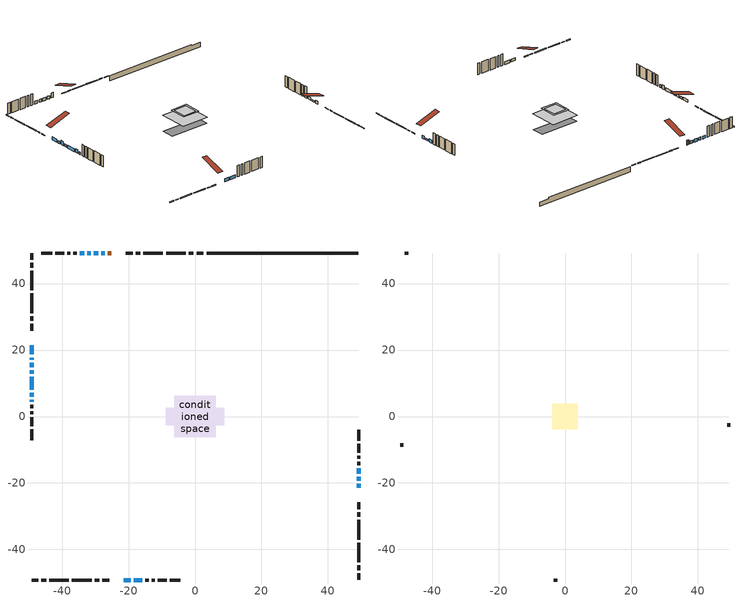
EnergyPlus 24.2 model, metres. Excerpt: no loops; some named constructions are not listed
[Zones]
conditioned space
 floor adiabatic (AdiabaticFloorConstruction): -6.18,-6.18 -6.18,6.18 6.18,6.18 6.18,-6.18 z2.9
 floor foundation (Slab1 construction): -8.75,-2.68 -8.75,2.68 8.75,2.68 8.75,-2.68 z-1.83
 wall outside (RimJoist1 construction): 2.53,49.18 0.47,49.18 / -49.18,-49.18 -47.12,-49.18 / -49.18,49.18 -49.18,47.12 / 49.18,-49.18 49.18,-47.12 z0.46:0.76
 wall outside (RimJoist2 construction): -0.46,49.18 -1.87,49.18 / -46.19,-49.18 -44.78,-49.18 / -49.18,46.19 -49.18,44.78 / 49.18,-46.19 49.18,-44.78 z0.46:0.76
 wall outside (RimJoist3 construction): -2.8,49.18 -8.7,49.18 / -43.85,-49.18 -37.95,-49.18 / -49.18,43.85 -49.18,37.95 / 49.18,-43.85 49.18,-37.95 z0.46:0.76
 wall outside (RimJoist4 construction): -9.63,49.18 -15.53,49.18 / -37.02,-49.18 -31.12,-49.18 / -49.18,37.02 -49.18,31.12 / 49.18,-37.02 49.18,-31.12 z0.46:0.76
 wall outside (RimJoist5 construction): -16.46,49.18 -17.87,49.18 / -30.19,-49.18 -28.78,-49.18 / -49.18,30.19 -49.18,28.78 / 49.18,-30.19 49.18,-28.78 z0.46:0.76
 wall outside (RimJoist6 construction): -18.8,49.18 -20.86,49.18 / -27.85,-49.18 -25.79,-49.18 / -49.18,27.85 -49.18,25.79 / 49.18,-27.85 49.18,-25.79 z0.46:0.76
 wall outside (AdiabaticWallConstruction 1): -25.2,49.18 -26.23,49.18 z0.46:2.49
 wall outside (AdiabaticWallConstruction): 49.18,-21.45 49.18,-20.28 / -49.18,21.45 -49.18,18.67 / -27.15,49.18 -28.22,49.18 / -29.15,49.18 -30.5,49.18 / -21.45,-49.18 -19.38,-49.18 / -49.18,13.86 -49.18,12.9 / -31.42,49.18 -32.38,49.18 / -33.31,49.18 -34.66,49.18 / -18.46,-49.18 -15.92,-49.18 / 49.18,-17.2 49.18,-15.57 / -49.18,11.97 -49.18,8.11 / -49.18,5.04 -49.18,4.44 z0.46:1.68; 49.18,-19.35 49.18,-18.13 z0.46:1.17; -49.18,17.74 -49.18,17.03 z0.46:1.48; -49.18,16.1 -49.18,14.78 z0.46:2.19; -49.18,7.18 -49.18,5.96 z0.46:2.09
 wall outside (Wall1 construction): -35.58,49.18 -36.66,49.18 / -14.99,-49.18 -13.91,-49.18 / -49.18,3.51 -49.18,2.44 / 49.18,-14.65 49.18,-13.57 z0.46:5.34
 wall outside (Wall2 construction): -37.59,49.18 -38.45,49.18 / -12.98,-49.18 -12.12,-49.18 / -49.18,1.51 -49.18,0.65 / 49.18,-12.64 49.18,-11.78 z0.46:5.34
 wall outside (Wall3 construction): -39.38,49.18 -42.02,49.18 / -11.19,-49.18 -8.55,-49.18 / -49.18,-0.28 -49.18,-2.92 / 49.18,-10.85 49.18,-8.21 z0.46:5.34
 wall outside (Wall4 construction): -42.95,49.18 -46.2,49.18 / -7.62,-49.18 -4.37,-49.18 / -49.18,-3.85 -49.18,-7.1 / 49.18,-7.28 49.18,-4.03 z0.46:5.34
 wall foundation (FoundationWall1 construction): 3.46,49.18,-1.83 3.46,49.18,0.46 44.61,49.18,0.46 44.61,49.18,-0.05 49.18,49.18,-0.05 49.18,49.18,-1.83
 window (WindowConstruction 13): 49.18,-21.45 49.18,-20.28 z0.46:1.68
 window (WindowConstruction 6): -49.18,21.45 -49.18,18.67 z0.46:1.68
 window (WindowConstruction 7): -27.16,49.18 -28.22,49.18 z0.46:1.68
 window (WindowConstruction 8): -29.15,49.18 -30.49,49.18 z0.46:1.68
 window (WindowConstruction 9): -21.45,-49.18 -19.38,-49.18 z0.46:1.68
 window (WindowConstruction 10): 49.18,-19.35 49.18,-18.13 z0.46:1.17
 window (WindowConstruction 11): -49.18,17.74 -49.18,17.03 z0.46:1.47
 window (WindowConstruction 12): -49.18,16.1 -49.18,14.78 z0.46:2.19
 window (WindowConstruction 14): -49.18,13.85 -49.18,12.9 z0.46:1.68
 window (WindowConstruction 15): -31.42,49.18 -32.38,49.18 z0.46:1.68
 window (WindowConstruction): -33.31,49.18 -34.65,49.18 z0.46:1.68
 window (WindowConstruction 1): -18.45,-49.18 -15.92,-49.18 z0.46:1.68
 window (WindowConstruction 2): 49.18,-17.2 49.18,-15.58 z0.46:1.68
 window (WindowConstruction 3): -49.18,11.97 -49.18,8.11 z0.46:1.68
 window (WindowConstruction 4): -49.18,7.18 -49.18,5.96 z0.46:2.08
 window (WindowConstruction 5): -49.18,5.03 -49.18,4.44 z0.46:1.68
 door (Door): -25.2,49.18 -26.23,49.18 z0.46:2.49
 ceiling adiabatic (AdiabaticFloorConstruction): 6.18,-6.18 6.18,6.18 -6.18,6.18 -6.18,-6.18 z2.9
attic - vented
 floor to conditioned space (Floor1 construction Reversed): -2.95,-2.95 -2.95,2.95 2.95,2.95 2.95,-2.95 z5.34
 floor to conditioned space (Floor2 construction Reversed): -3.84,-3.84 -3.84,3.84 3.84,3.84 3.84,-3.84 z5.34
 wall outside (Wall5 construction): -47.13,49.18 -48.25,49.18 / -3.44,-49.18 -2.32,-49.18 / -49.18,-8.03 -49.18,-9.15 / 49.18,-3.1 49.18,-1.98 z0.46:5.34
 roof outside (Roof1 construction): -24.27,49.18,5.34 -24.27,39.75,8.48 -21.79,39.75,8.48 -21.79,49.18,5.34; -22.37,-49.18,5.34 -22.37,-39.75,8.48 -24.86,-39.75,8.48 -24.86,-49.18,5.34; -49.18,22.37,5.34 -39.75,22.37,8.48 -39.75,24.86,8.48 -49.18,24.86,5.34; 49.18,-22.37,5.34 39.75,-22.37,8.48 39.75,-24.86,8.48 49.18,-24.86,5.34
[Schedule:Day:Interval]
clothes dryer exhaust 0 schedule day: No, 01:00, 0.123457, 02:00, 0.0740741, 03:00, 0.0493827, 04:00, 0.0246914, 05:00, 0.0493827, 06:00, 0.0740741, 07:00, 0.197531, 08:00, 0.395062, 09:00, 0.592593, 10:00, 0.839506, 11:00, 0.962963, 12:00, 1, 13:00, 0.91358, 14:00, 0.82716, 15:00, 0.716049, 16:00, 0.753086, 17:00, 0.679012, 18:00, 0.666667, 20:00, 0.62963, 21:00, 0.641975, 22:00, 0.666667, 23:00, 0.54321, 24:00, 0.296296
clothes dryer exhaust 0 schedule default day; cooling season schedule day; cooling season schedule day 2; cooling season schedule default day; exterior lighting schedule default day; natural vent schedule default day: No, 24:00, 0
cooling season schedule day 1: No, 24:00, 1
exterior lighting schedule day 10: No, 01:00, 0.552381, 03:00, 0.510952, 05:00, 0.483333, 06:00, 0.538571, 07:00, 0.607619, 08:00, 0.56619, 09:00, 0.428095, 10:00, 0.345238, 12:00, 0.331429, 13:00, 0.345238, 14:00, 0.386667, 15:00, 0.414286, 16:00, 0.483333, 17:00, 0.607619, 18:00, 0.773333, 19:00, 0.88381, 20:00, 0.939048, 21:00, 0.966667, 22:00, 0.897619, 23:00, 0.773333, 24:00, 0.649048
exterior lighting schedule day 11: No, 01:00, 0.571429, 03:00, 0.528571, 05:00, 0.5, 06:00, 0.557143, 07:00, 0.628571, 08:00, 0.585714, 09:00, 0.442857, 10:00, 0.357143, 12:00, 0.342857, 13:00, 0.357143, 14:00, 0.4, 15:00, 0.428571, 16:00, 0.5, 17:00, 0.628571, 18:00, 0.8, 19:00, 0.914286, 20:00, 0.971429, 21:00, 1, 22:00, 0.928571, 23:00, 0.8, 24:00, 0.671429
exterior lighting schedule day 6: No, 01:00, 0.390476, 03:00, 0.36119, 05:00, 0.341667, 06:00, 0.380714, 07:00, 0.429524, 08:00, 0.400238, 09:00, 0.302619, 10:00, 0.244048, 12:00, 0.234286, 13:00, 0.244048, 14:00, 0.273333, 15:00, 0.292857, 16:00, 0.341667, 17:00, 0.429524, 18:00, 0.546667, 19:00, 0.624762, 20:00, 0.66381, 21:00, 0.683333, 22:00, 0.634524, 23:00, 0.546667, 24:00, 0.45881
exterior lighting schedule day 7: No, 01:00, 0.419048, 03:00, 0.387619, 05:00, 0.366667, 06:00, 0.408571, 07:00, 0.460952, 08:00, 0.429524, 09:00, 0.324762, 10:00, 0.261905, 12:00, 0.251429, 13:00, 0.261905, 14:00, 0.293333, 15:00, 0.314286, 16:00, 0.366667, 17:00, 0.460952, 18:00, 0.586667, 19:00, 0.670476, 20:00, 0.712381, 21:00, 0.733333, 22:00, 0.680952, 23:00, 0.586667, 24:00, 0.492381
exterior lighting schedule day 8: No, 01:00, 0.466667, 03:00, 0.431667, 05:00, 0.408333, 06:00, 0.455, 07:00, 0.513333, 08:00, 0.478333, 09:00, 0.361667, 10:00, 0.291667, 12:00, 0.28, 13:00, 0.291667, 14:00, 0.326667, 15:00, 0.35, 16:00, 0.408333, 17:00, 0.513333, 18:00, 0.653333, 19:00, 0.746667, 20:00, 0.793333, 21:00, 0.816667, 22:00, 0.758333, 23:00, 0.653333, 24:00, 0.548333
exterior lighting schedule day 9: No, 01:00, 0.509524, 03:00, 0.47131, 05:00, 0.445833, 06:00, 0.496786, 07:00, 0.560476, 08:00, 0.522262, 09:00, 0.394881, 10:00, 0.318452, 12:00, 0.305714, 13:00, 0.318452, 14:00, 0.356667, 15:00, 0.382143, 16:00, 0.445833, 17:00, 0.560476, 18:00, 0.713333, 19:00, 0.815238, 20:00, 0.86619, 21:00, 0.891667, 22:00, 0.827976, 23:00, 0.713333, 24:00, 0.59869
[Schedule:Week:Daily]
clothes dryer exhaust 0 schedule Week Rule - Jan1-Dec31: clothes dryer exhaust 0 schedule day, clothes dryer exhaust 0 schedule day, clothes dryer exhaust 0 schedule day, clothes dryer exhaust 0 schedule day, clothes dryer exhaust 0 schedule day, clothes dryer exhaust 0 schedule day, clothes dryer exhaust 0 schedule day, clothes dryer exhaust 0 schedule default day, clothes dryer exhaust 0 schedule default day, clothes dryer exhaust 0 schedule default day, clothes dryer exhaust 0 schedule default day, clothes dryer exhaust 0 schedule default day
cooling season schedule Week Rule - Jan1-May26: cooling season schedule day, cooling season schedule day, cooling season schedule day, cooling season schedule day, cooling season schedule day, cooling season schedule day, cooling season schedule day, cooling season schedule default day, cooling season schedule default day, cooling season schedule default day, cooling season schedule default day, cooling season schedule default day
cooling season schedule Week Rule - May27-Jun2: cooling season schedule day, cooling season schedule day, cooling season schedule day, cooling season schedule day, cooling season schedule day, cooling season schedule day 1, cooling season schedule day 1, cooling season schedule default day, cooling season schedule default day, cooling season schedule default day, cooling season schedule default day, cooling season schedule default day
cooling season schedule Week Rule - Jun3-Aug25: cooling season schedule day 1, cooling season schedule day 1, cooling season schedule day 1, cooling season schedule day 1, cooling season schedule day 1, cooling season schedule day 1, cooling season schedule day 1, cooling season schedule default day, cooling season schedule default day, cooling season schedule default day, cooling season schedule default day, cooling season schedule default day
cooling season schedule Week Rule - Aug26-Sep1: cooling season schedule day 1, cooling season schedule day 1, cooling season schedule day 1, cooling season schedule day 1, cooling season schedule day 1, cooling season schedule day 1, cooling season schedule day 2, cooling season schedule default day, cooling season schedule default day, cooling season schedule default day, cooling season schedule default day, cooling season schedule default day
cooling season schedule Week Rule - Sep2-Dec31: cooling season schedule day 2, cooling season schedule day 2, cooling season schedule day 2, cooling season schedule day 2, cooling season schedule day 2, cooling season schedule day 2, cooling season schedule day 2, cooling season schedule default day, cooling season schedule default day, cooling season schedule default day, cooling season schedule default day, cooling season schedule default day
exterior lighting schedule Week Rule - Aug26-Sep1: exterior lighting schedule day 7, exterior lighting schedule day 7, exterior lighting schedule day 7, exterior lighting schedule day 7, exterior lighting schedule day 7, exterior lighting schedule day 7, exterior lighting schedule day 8, exterior lighting schedule default day, exterior lighting schedule default day, exterior lighting schedule default day, exterior lighting schedule default day, exterior lighting schedule default day
exterior lighting schedule Week Rule - Sep2-Sep29: exterior lighting schedule day 8, exterior lighting schedule day 8, exterior lighting schedule day 8, exterior lighting schedule day 8, exterior lighting schedule day 8, exterior lighting schedule day 8, exterior lighting schedule day 8, exterior lighting schedule default day, exterior lighting schedule default day, exterior lighting schedule default day, exterior lighting schedule default day, exterior lighting schedule default day
exterior lighting schedule Week Rule - Sep30-Oct6: exterior lighting schedule day 8, exterior lighting schedule day 9, exterior lighting schedule day 9, exterior lighting schedule day 9, exterior lighting schedule day 9, exterior lighting schedule day 9, exterior lighting schedule day 9, exterior lighting schedule default day, exterior lighting schedule default day, exterior lighting schedule default day, exterior lighting schedule default day, exterior lighting schedule default day
exterior lighting schedule Week Rule - Oct7-Oct27: exterior lighting schedule day 9, exterior lighting schedule day 9, exterior lighting schedule day 9, exterior lighting schedule day 9, exterior lighting schedule day 9, exterior lighting schedule day 9, exterior lighting schedule day 9, exterior lighting schedule default day, exterior lighting schedule default day, exterior lighting schedule default day, exterior lighting schedule default day, exterior lighting schedule default day
exterior lighting schedule Week Rule - Oct28-Nov3: exterior lighting schedule day 9, exterior lighting schedule day 9, exterior lighting schedule day 9, exterior lighting schedule day 9, exterior lighting schedule day 10, exterior lighting schedule day 10, exterior lighting schedule day 10, exterior lighting schedule default day, exterior lighting schedule default day, exterior lighting schedule default day, exterior lighting schedule default day, exterior lighting schedule default day
exterior lighting schedule Week Rule - Nov4-Nov24: exterior lighting schedule day 10, exterior lighting schedule day 10, exterior lighting schedule day 10, exterior lighting schedule day 10, exterior lighting schedule day 10, exterior lighting schedule day 10, exterior lighting schedule day 10, exterior lighting schedule default day, exterior lighting schedule default day, exterior lighting schedule default day, exterior lighting schedule default day, exterior lighting schedule default day
exterior lighting schedule Week Rule - Nov25-Dec1: exterior lighting schedule day 10, exterior lighting schedule day 10, exterior lighting schedule day 10, exterior lighting schedule day 10, exterior lighting schedule day 10, exterior lighting schedule day 10, exterior lighting schedule day 11, exterior lighting schedule default day, exterior lighting schedule default day, exterior lighting schedule default day, exterior lighting schedule default day, exterior lighting schedule default day
exterior lighting schedule Week Rule - Dec2-Dec31: exterior lighting schedule day 11, exterior lighting schedule day 11, exterior lighting schedule day 11, exterior lighting schedule day 11, exterior lighting schedule day 11, exterior lighting schedule day 11, exterior lighting schedule day 11, exterior lighting schedule default day, exterior lighting schedule default day, exterior lighting schedule default day, exterior lighting schedule default day, exterior lighting schedule default day
natural vent schedule Week Rule - Jan1-Dec31: natural vent schedule default day, natural vent schedule default day, natural vent schedule default day, natural vent schedule default day, natural vent schedule default day, natural vent schedule default day, natural vent schedule default day, natural vent schedule default day, natural vent schedule default day, natural vent schedule default day, natural vent schedule default day, natural vent schedule default day
[Schedule:Year]
clothes dryer exhaust 0 schedule: clothes dryer exhaust 0 schedule Week Rule - Jan1-Dec31, 1, 1, 12, 31
cooling season schedule: cooling season schedule Week Rule - Jan1-May26, 1, 1, 5, 26, cooling season schedule Week Rule - May27-Jun2, 5, 27, 6, 2, cooling season schedule Week Rule - Jun3-Aug25, 6, 3, 8, 25, cooling season schedule Week Rule - Aug26-Sep1, 8, 26, 9, 1, cooling season schedule Week Rule - Sep2-Dec31, 9, 2, 12, 31
natural vent schedule: natural vent schedule Week Rule - Jan1-Dec31, 1, 1, 12, 31
